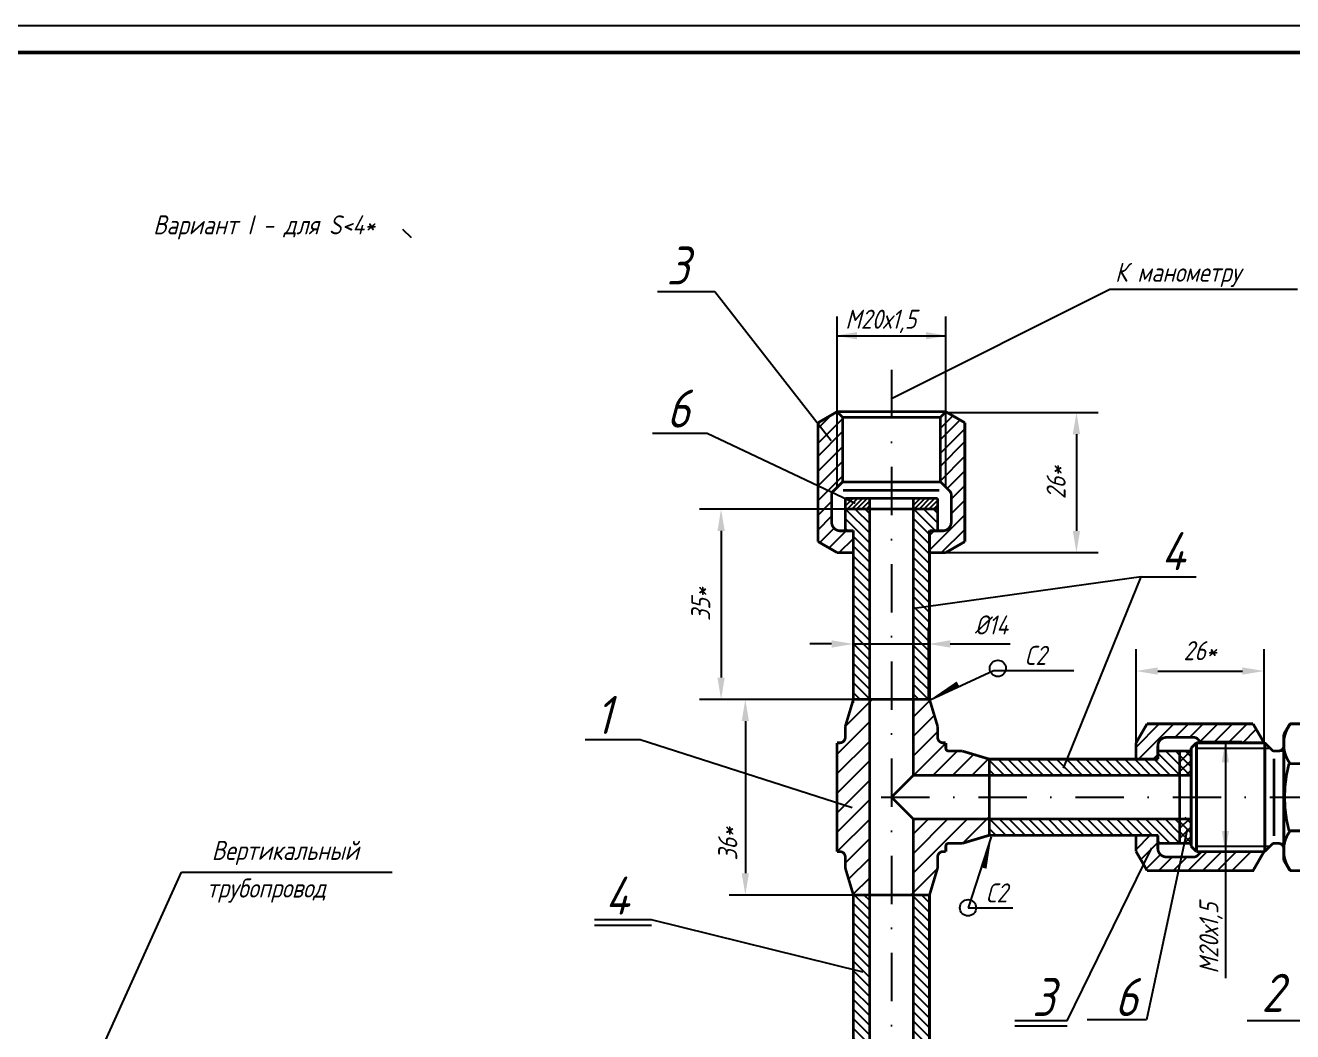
# Model space of a CAD drawing. Header units: inches. Extents: x 1065 to 7392, y 1020 to 3127.
# Drawn here: x 5594.9 to 5828, y 1675.7 to 1860.9 of the extents above; entities that cross this region are included whole.
import ezdxf
from ezdxf.enums import TextEntityAlignment as Align

# ---------------------------------------------------------------- set-up
doc = ezdxf.new("R2010")
doc.units = ezdxf.units.IN
doc.header["$LTSCALE"] = 0.7
doc.header["$MEASUREMENT"] = 0
doc.linetypes.add('DASHDOT', pattern=[25.4, 12.7, -6.35, 0, -6.35])
doc.styles.add('ROMANC', font='romanc', dxfattribs={"width": 0.8, "oblique": 15, "height": 3.5})
doc.styles.get("Standard").update_dxf_attribs({"font": 'romand.shx', "width": 0.8, "oblique": 15, "height": 3.5})
doc.dimstyles.get("Standard").update_dxf_attribs({"dimtxt": 3.5, "dimasz": 4, "dimexe": 4, "dimexo": 0, "dimgap": 2, "dimtad": 1, "dimdec": 0, "dimdsep": 46, "dimtxsty": 'Standard', "dimcen": 0.09, "dimadec": 0, "dimazin": 0, "dimtfac": 1, "dimtdec": 0, "dimtmove": 0, "dimatfit": 3, "dimfxl": 0, "dimtolj": 1, "dimtzin": 0, "dimlwd": 25, "dimlwe": 25, "dimarcsym": 0})

# ---------------------------------------------------------------- blocks, each defined once
blk = doc.blocks.new('*X140')
at = {"color": 0}
for p, q in [((659.41, 734.85), (661.46, 736.89)), ((659.41, 736.65), (659.66, 736.89)), ((661.53, 735.79), (660.44, 736.89)), ((661.53, 734), (659.41, 736.12)), ((659.41, 733.05), (661.53, 735.17)), ((661.35, 732.39), (659.41, 734.32)), ((659.55, 732.39), (659.41, 732.52)), ((660.55, 732.39), (661.53, 733.38))]:
    blk.add_line(p, q, dxfattribs=at)
blk = doc.blocks.new('*D371')
at = {"color": 0, "lineweight": 25}
for p, q in [((5764.48, 1789.63), (5792.27, 1789.63)), ((5788.27, 1785.63), (5788.27, 1767.86)), ((5764.24, 1763.86), (5792.27, 1763.86))]:
    blk.add_line(p, q, dxfattribs=at)
for points in [[(5787.6, 1785.63), (5788.94, 1785.63), (5788.27, 1789.63)], [(5787.6, 1767.86), (5788.94, 1767.86), (5788.27, 1763.86)]]:
    blk.add_solid(points, dxfattribs=at)
at = {"layer": 'DEFPOINTS', "color": 0, "lineweight": 25}
for p in [(5764.48, 1789.63), (5764.24, 1763.86), (5788.27, 1763.86)]:
    blk.add_point(p, dxfattribs=at)
at = {"color": 0, "lineweight": 25, "insert": (5784.52, 1776.74), "char_height": 3.5, "attachment_point": 5, "rotation": 90}
blk.add_mtext('\\A1;26*', dxfattribs=at)
blk = doc.blocks.new('*D372')
at = {"color": 0, "lineweight": 25}
for p, q in [((5745.74, 1771.86), (5718.9, 1771.86)), ((5722.9, 1767.86), (5722.9, 1740.86)), ((5747.24, 1736.86), (5718.9, 1736.86))]:
    blk.add_line(p, q, dxfattribs=at)
for points in [[(5722.23, 1767.86), (5723.57, 1767.86), (5722.9, 1771.86)], [(5722.23, 1740.86), (5723.57, 1740.86), (5722.9, 1736.86)]]:
    blk.add_solid(points, dxfattribs=at)
at = {"layer": 'DEFPOINTS', "color": 0, "lineweight": 25}
for p in [(5745.74, 1771.86), (5722.9, 1736.86), (5747.24, 1736.86)]:
    blk.add_point(p, dxfattribs=at)
at = {"color": 0, "lineweight": 25, "insert": (5719.15, 1754.36), "char_height": 3.5, "attachment_point": 5, "rotation": 90}
blk.add_mtext('\\A1;35*', dxfattribs=at)
blk = doc.blocks.new('*D390')
at = {"color": 0, "lineweight": 25}
for p, q in [((5799.24, 1728.09), (5799.24, 1746.07)), ((5822.79, 1728.86), (5822.79, 1746.07)), ((5803.24, 1742.07), (5818.79, 1742.07))]:
    blk.add_line(p, q, dxfattribs=at)
for points in [[(5803.24, 1742.74), (5803.24, 1741.4), (5799.24, 1742.07)], [(5818.79, 1742.74), (5818.79, 1741.4), (5822.79, 1742.07)]]:
    blk.add_solid(points, dxfattribs=at)
at = {"layer": 'DEFPOINTS', "color": 0, "lineweight": 25}
for p in [(5822.79, 1742.07), (5799.24, 1728.09), (5822.79, 1728.86)]:
    blk.add_point(p, dxfattribs=at)
at = {"color": 0, "lineweight": 25, "insert": (5811.01, 1745.82), "char_height": 3.5, "attachment_point": 5}
blk.add_mtext('\\A1;26*', dxfattribs=at)

msp = doc.modelspace()

# ---------------------------------------------------------------- hatches: boundary and pattern name
at = {"lineweight": 25}
h = msp.add_hatch(dxfattribs=at)
h.set_pattern_fill('ANSI31', color=256, scale=5, style=0)
h.set_pattern_definition([(45, (4074.829, 874.90685), (-0.44194174, 0.44194174), [])])
h.paths.add_polyline_path([(5750.24, 1773.86), (5745.74, 1773.86), (5745.74, 1771.86), (5750.24, 1771.86)])
h.paths.add_polyline_path([(5762.74, 1773.86), (5758.24, 1773.86), (5758.24, 1771.86), (5762.74, 1771.86)])
h = msp.add_hatch(dxfattribs=at)
h.set_pattern_fill('ANSI31', color=256, scale=10, angle=90, style=0)
h.set_pattern_definition([(135, (4560.1122, 818.1314), (-0.8838835, -0.8838835), [])])
h.paths.add_polyline_path([(5750.24, 1700.86), (5747.24, 1700.86), (5747.24, 1669.86), (5745.74, 1669.86), (5745.74, 1666.63), (5746.51, 1665.86), (5750.24, 1665.86)])
h.paths.add_polyline_path([(5758.24, 1665.86), (5762.74, 1665.86), (5762.74, 1669.39), (5762.27, 1669.86), (5761.24, 1669.86), (5761.24, 1700.86), (5758.24, 1700.86)])

# ---------------------------------------------------------------- linework, layer by layer
for p, q in [((5449.5, 1860.86), (6043.5, 1860.86)), ((5754.35, 1792.28), (5794.42, 1812.3)), ((5794.42, 1812.3), (5828.93, 1812.3)), ((5744.24, 1777.02), (5744.24, 1783.82)), ((5744.24, 1777.04), (5744.24, 1783.82)), ((5744.24, 1775.87), (5744.24, 1783.82)), ((5764.24, 1777.04), (5764.24, 1783.82)), ((5764.24, 1775.9), (5764.24, 1783.82)), ((5761.33, 1736.8), (5772.99, 1742.19)), ((5772.99, 1742.19), (5787.77, 1742.19)), ((5747.24, 1736.86), (5754.24, 1736.86)), ((5747.24, 1736.86), (5761.24, 1736.86)), ((5750.24, 1736.86), (5750.24, 1718.86)), ((5761.24, 1736.86), (5754.24, 1736.86)), ((5826.42, 1730.45), (5826.42, 1718.86)), ((5810.35, 1728.88), (5809.35, 1727.88)), ((5809.35, 1727.88), (5809.35, 1709.87)), ((5809.35, 1727.88), (5809.35, 1709.87)), ((5809.35, 1727.88), (5809.35, 1709.87)), ((5809.35, 1727.88), (5809.35, 1709.87)), ((5809.35, 1727.88), (5809.35, 1709.87)), ((5809.42, 1727.88), (5809.42, 1709.87)), ((5809.42, 1727.88), (5809.42, 1709.87)), ((5809.42, 1727.88), (5809.42, 1709.87)), ((5809.42, 1727.88), (5809.42, 1709.87)), ((5809.42, 1727.88), (5809.42, 1709.87)), ((5809.42, 1727.88), (5809.42, 1709.87)), ((5809.42, 1727.88), (5809.42, 1709.87)), ((5810.35, 1727.86), (5822.92, 1727.86)), ((5811.42, 1727.86), (5823.92, 1727.86)), ((5812.42, 1728.86), (5822.92, 1728.86)), ((5824.42, 1727.36), (5822.92, 1728.86)), ((5822.92, 1728.86), (5822.92, 1708.86)), ((5823.92, 1727.86), (5823.92, 1727.81)), ((5823.92, 1727.86), (5823.92, 1727.81)), ((5772.24, 1725.86), (5772.24, 1718.86)), ((5824.42, 1727.36), (5826.42, 1727.36)), ((5824.59, 1725.49), (5824.59, 1712.02)), ((5744.24, 1708.86), (5744.24, 1718.86)), ((5772.24, 1711.86), (5772.24, 1718.86)), ((5826.42, 1707.26), (5826.42, 1718.86)), ((5772.61, 1711.56), (5768.32, 1698.51)), ((5810.35, 1708.87), (5809.35, 1709.87)), ((5810.35, 1709.86), (5823.92, 1709.86)), ((5811.42, 1709.86), (5822.92, 1709.86)), ((5811.43, 1709.86), (5823.92, 1709.86)), ((5812.42, 1708.86), (5822.92, 1708.86)), ((5824.42, 1710.36), (5822.92, 1708.86)), ((5823.92, 1709.86), (5823.92, 1709.9)), ((5824.42, 1710.36), (5826.42, 1710.36)), ((5826.42, 1709.07), (5826.42, 1709.36)), ((5747.24, 1700.86), (5761.24, 1700.86)), ((5768.34, 1698.48), (5776.56, 1698.48))]:
    msp.add_line(p, q)
at = {"lineweight": 50}
msp.add_line((5469.5, 1855.86), (6038.5, 1855.86), dxfattribs=at)
at = {"lineweight": 25}
for p, q in [((5664.3, 1823.36), (5665.89, 1821.86)), ((5721.75, 1811.85), (5711.23, 1811.85)), ((5743.16, 1784.44), (5721.75, 1811.85)), ((5720.36, 1785.77), (5710.26, 1785.77)), ((5747.59, 1772.87), (5720.36, 1785.77)), ((5800.2, 1759.43), (5758.41, 1753.56)), ((5785.88, 1724.23), (5800.2, 1759.43)), ((5800.2, 1759.43), (5810.3, 1759.43)), ((5708.04, 1729.42), (5697.87, 1729.42)), ((5747.01, 1716.92), (5708.04, 1729.42)), ((5808.65, 1712.89), (5801.13, 1677.88)), ((5786.56, 1677.74), (5802.16, 1709.52)), ((5602.13, 1657.44), (5623.64, 1705.04)), ((5623.64, 1705.04), (5662.41, 1705.04)), ((5710.08, 1696.28), (5699.61, 1696.28)), ((5710.08, 1695.28), (5699.61, 1695.28)), ((5749.05, 1686.69), (5710.08, 1696.28)), ((5786.56, 1677.74), (5776.93, 1677.74)), ((5786.56, 1676.74), (5776.93, 1676.74)), ((5801.13, 1677.88), (5790.23, 1677.88)), ((5829.76, 1677.74), (5819.66, 1677.74))]:
    msp.add_line(p, q, dxfattribs=at)
at = {"color": 0, "linetype": 'ByBlock'}
for p, q in [((5744.24, 1783.82), (5744.24, 1807.31)), ((5764.24, 1783.82), (5764.24, 1807.31)), ((5744.24, 1803.76), (5764.24, 1803.76)), ((5744.24, 1775.87), (5744.24, 1783.29)), ((5747.24, 1736.21), (5747.24, 1750.05)), ((5761.04, 1736.86), (5761.04, 1750.05)), ((5743.24, 1747.05), (5739.24, 1747.05)), ((5747.24, 1747.05), (5761.04, 1747.05)), ((5765.04, 1747.05), (5769.04, 1747.05)), ((5769.04, 1747.05), (5776.07, 1747.05)), ((5747.24, 1736.86), (5724.36, 1736.86)), ((5727.36, 1732.86), (5727.36, 1704.86)), ((5811.03, 1729.11), (5818.67, 1729.11)), ((5815.67, 1729.11), (5815.67, 1708.86)), ((5811.25, 1708.86), (5818.67, 1708.86)), ((5815.67, 1708.86), (5815.67, 1685.56)), ((5747.24, 1700.86), (5724.36, 1700.86))]:
    msp.add_line(p, q, dxfattribs=at)
at = {"linetype": 'DASHDOT'}
for p, q in [((5754.24, 1797.49), (5754.24, 1350.55)), ((5752.35, 1718.86), (5915.61, 1718.86))]:
    msp.add_line(p, q, dxfattribs=at)
at = {"color": 0}
for p, q in [((5740.74, 1786.76), (5743.07, 1789.1)), ((5740.74, 1783.99), (5745.24, 1788.49)), ((5740.74, 1787.48), (5741.38, 1788.12)), ((5763.24, 1786.73), (5765.39, 1788.88)), ((5763.24, 1784.64), (5766.86, 1788.26)), ((5764.24, 1789.43), (5764.45, 1789.65)), ((5740.74, 1781.61), (5745.24, 1786.11)), ((5763.24, 1782.16), (5767.74, 1786.66)), ((5763.24, 1779.79), (5767.74, 1784.29)), ((5740.74, 1778.84), (5745.24, 1783.34)), ((5763.24, 1777.09), (5767.74, 1781.59)), ((5740.74, 1776.14), (5745.24, 1780.64)), ((5764.49, 1775.65), (5767.74, 1778.9)), ((5740.74, 1773.45), (5745.24, 1777.95)), ((5765.24, 1773.7), (5767.74, 1776.2)), ((5740.74, 1770.76), (5743.24, 1773.26)), ((5745.8, 1771.86), (5750.24, 1767.42)), ((5747.59, 1771.86), (5750.24, 1769.21)), ((5749.39, 1771.86), (5750.24, 1771.01)), ((5758.37, 1771.86), (5762.37, 1767.86)), ((5760.17, 1771.86), (5762.74, 1769.29)), ((5761.96, 1771.86), (5762.74, 1771.08)), ((5765.24, 1771.01), (5767.74, 1773.51)), ((5740.74, 1768.06), (5743.24, 1770.56)), ((5745.74, 1770.12), (5750.24, 1765.62)), ((5758.24, 1770.19), (5761.24, 1767.19)), ((5761.24, 1764.31), (5767.74, 1770.81)), ((5741.06, 1765.69), (5743.7, 1768.33)), ((5742.77, 1764.71), (5745.92, 1767.86)), ((5745.74, 1768.33), (5746.21, 1767.86)), ((5758.24, 1768.4), (5761.24, 1765.4)), ((5761.24, 1767.01), (5762.08, 1767.86)), ((5763.47, 1763.86), (5767.74, 1768.12)), ((5744.61, 1763.86), (5747.24, 1766.48)), ((5747.24, 1766.83), (5750.24, 1763.83)), ((5747.24, 1765.03), (5750.24, 1762.03)), ((5758.24, 1766.6), (5761.24, 1763.6)), ((5758.24, 1764.81), (5761.24, 1761.81)), ((5747.24, 1763.23), (5750.24, 1760.23)), ((5758.24, 1763.01), (5761.24, 1760.01)), ((5747.24, 1761.44), (5750.24, 1758.44)), ((5758.24, 1761.21), (5761.24, 1758.21)), ((5747.24, 1759.64), (5750.24, 1756.64)), ((5747.24, 1757.85), (5750.24, 1754.85)), ((5758.24, 1759.42), (5761.24, 1756.42)), ((5747.24, 1756.05), (5750.24, 1753.05)), ((5758.24, 1757.62), (5761.24, 1754.62)), ((5758.24, 1755.83), (5761.24, 1752.83)), ((5747.24, 1754.25), (5750.24, 1751.25)), ((5758.24, 1754.03), (5761.24, 1751.03)), ((5747.24, 1752.46), (5750.24, 1749.46)), ((5758.24, 1752.23), (5761.24, 1749.23)), ((5747.24, 1750.66), (5750.24, 1747.66)), ((5747.24, 1748.87), (5750.24, 1745.87)), ((5758.24, 1750.44), (5761.24, 1747.44)), ((5758.24, 1748.64), (5761.24, 1745.64)), ((5747.24, 1747.07), (5750.24, 1744.07)), ((5758.24, 1746.85), (5761.24, 1743.85)), ((5747.24, 1745.27), (5750.24, 1742.27)), ((5758.24, 1745.05), (5761.24, 1742.05)), ((5747.24, 1743.48), (5750.24, 1740.48)), ((5747.24, 1741.68), (5750.24, 1738.68)), ((5758.24, 1743.25), (5761.24, 1740.25)), ((5758.24, 1741.46), (5761.24, 1738.46)), ((5747.24, 1739.89), (5750.24, 1736.89)), ((5758.24, 1739.66), (5761.04, 1736.86)), ((5745.75, 1731.89), (5750.71, 1736.86)), ((5747.24, 1738.09), (5748.47, 1736.86)), ((5758.24, 1737.87), (5759.25, 1736.86)), ((5758.24, 1733.6), (5761.29, 1736.66)), ((5744.24, 1726.79), (5750.24, 1732.79)), ((5758.24, 1730.01), (5762.12, 1733.9)), ((5799.24, 1728.09), (5803.5, 1732.36)), ((5799.69, 1725.86), (5806.19, 1732.36)), ((5806.39, 1729.86), (5808.89, 1732.36)), ((5809.08, 1729.86), (5811.58, 1732.36)), ((5811.03, 1729.11), (5814.28, 1732.36)), ((5813.47, 1728.86), (5816.97, 1732.36)), ((5816.16, 1728.86), (5819.66, 1732.36)), ((5758.24, 1726.42), (5762.74, 1730.92)), ((5818.85, 1728.86), (5821.35, 1731.35)), ((5744.24, 1723.19), (5750.24, 1729.19)), ((5758.27, 1722.86), (5764.24, 1728.83)), ((5818.86, 1728.86), (5819.08, 1729.08)), ((5744.24, 1719.6), (5750.24, 1725.6)), ((5761.86, 1722.86), (5766.36, 1727.36)), ((5765.45, 1722.86), (5769.32, 1726.73)), ((5769.04, 1722.86), (5772.09, 1725.9)), ((5775.04, 1722.86), (5772.24, 1725.66)), ((5776.84, 1722.86), (5773.84, 1725.86)), ((5778.63, 1722.86), (5775.63, 1725.86)), ((5780.43, 1722.86), (5777.43, 1725.86)), ((5782.23, 1722.86), (5779.23, 1725.86)), ((5784.02, 1722.86), (5781.02, 1725.86)), ((5785.82, 1722.86), (5782.82, 1725.86)), ((5787.61, 1722.86), (5784.61, 1725.86)), ((5789.41, 1722.86), (5786.41, 1725.86)), ((5791.21, 1722.86), (5788.21, 1725.86)), ((5793, 1722.86), (5790, 1725.86)), ((5794.8, 1722.86), (5791.8, 1725.86)), ((5796.59, 1722.86), (5793.59, 1725.86)), ((5798.39, 1722.86), (5795.39, 1725.86)), ((5800.19, 1722.86), (5797.19, 1725.86)), ((5801.98, 1722.86), (5798.98, 1725.86)), ((5803.78, 1722.86), (5800.78, 1725.86)), ((5802.39, 1725.86), (5803.24, 1726.7)), ((5805.57, 1722.86), (5802.57, 1725.86)), ((5807.24, 1722.99), (5803.24, 1726.99)), ((5807.24, 1724.79), (5804.67, 1727.36)), ((5807.24, 1726.58), (5806.46, 1727.36)), ((5773.25, 1722.86), (5772.24, 1723.87)), ((5744.24, 1716.01), (5750.24, 1722.01)), ((5744.24, 1712.42), (5750.24, 1718.42)), ((5744.27, 1708.86), (5750.24, 1714.83)), ((5758.24, 1704.87), (5768.23, 1714.86)), ((5758.24, 1712.05), (5761.04, 1714.86)), ((5758.24, 1708.46), (5764.63, 1714.86)), ((5767.35, 1710.39), (5771.82, 1714.86)), ((5771.82, 1714.86), (5772.24, 1715.27)), ((5775.27, 1711.86), (5772.27, 1714.86)), ((5777.06, 1711.86), (5774.06, 1714.86)), ((5778.86, 1711.86), (5775.86, 1714.86)), ((5780.65, 1711.86), (5777.65, 1714.86)), ((5782.45, 1711.86), (5779.45, 1714.86)), ((5784.25, 1711.86), (5781.25, 1714.86)), ((5786.04, 1711.86), (5783.04, 1714.86)), ((5787.84, 1711.86), (5784.84, 1714.86)), ((5789.63, 1711.86), (5786.63, 1714.86)), ((5791.43, 1711.86), (5788.43, 1714.86)), ((5793.23, 1711.86), (5790.23, 1714.86)), ((5795.02, 1711.86), (5792.02, 1714.86)), ((5796.82, 1711.86), (5793.82, 1714.86)), ((5798.61, 1711.86), (5795.61, 1714.86)), ((5800.41, 1711.86), (5797.41, 1714.86)), ((5802.21, 1711.86), (5799.21, 1714.86)), ((5805.5, 1710.36), (5801, 1714.86)), ((5807.24, 1710.42), (5802.8, 1714.86)), ((5807.24, 1712.21), (5804.59, 1714.86)), ((5807.24, 1714.01), (5806.39, 1714.86)), ((5745.74, 1706.73), (5750.24, 1711.23)), ((5773.47, 1711.86), (5772.24, 1713.09)), ((5799.24, 1709.23), (5801.86, 1711.86)), ((5800.09, 1707.39), (5803.24, 1710.54)), ((5803.71, 1710.36), (5803.24, 1710.83)), ((5808.83, 1705.36), (5812.33, 1708.86)), ((5811.52, 1705.36), (5815.02, 1708.86)), ((5814.22, 1705.36), (5817.72, 1708.86)), ((5816.91, 1705.36), (5820.41, 1708.86)), ((5746.36, 1703.77), (5750.24, 1707.64)), ((5801.07, 1705.68), (5803.71, 1708.32)), ((5803.44, 1705.36), (5805.94, 1707.86)), ((5806.14, 1705.36), (5808.64, 1707.86)), ((5758.24, 1701.27), (5762.7, 1705.74)), ((5747.19, 1701.01), (5750.24, 1704.05)), ((5757.82, 1700.86), (5758.24, 1701.27))]:
    msp.add_line(p, q, dxfattribs=at)
at = {"linetype": 'Continuous'}
msp.add_line((5810.35, 1728.88), (5810.35, 1708.86), dxfattribs=at)
at = {"const_width": 0.5}
for points in [[(5744.39, 1789.86), (5740.74, 1787.75)], [(5744.24, 1789.77), (5764.24, 1789.77)], [(5744.24, 1789.77), (5745.24, 1788.77)], [(5745.24, 1788.77), (5763.24, 1788.77)], [(5745.24, 1776.87), (5745.24, 1788.77)], [(5764.24, 1789.77), (5763.24, 1788.77)], [(5763.24, 1776.87), (5763.24, 1788.77)], [(5764.09, 1789.86), (5767.74, 1787.75)], [(5740.74, 1765.88), (5740.74, 1787.75)], [(5767.74, 1765.88), (5767.74, 1787.75)], [(5743.53, 1775.16), (5745.24, 1776.87)], [(5745.24, 1776.87), (5763.27, 1776.87)], [(5764.94, 1775.2), (5763.24, 1776.9)], [(5743.24, 1769.46), (5743.24, 1774.49)], [(5745.35, 1775.31), (5763.07, 1775.31)], [(5762.74, 1773.86), (5745.74, 1773.86)], [(5745.74, 1767.86), (5745.74, 1773.86)], [(5750.24, 1736.86), (5750.24, 1773.86)], [(5758.24, 1736.86), (5758.24, 1773.86)], [(5762.74, 1767.86), (5762.74, 1773.86)], [(5765.24, 1769.46), (5765.24, 1774.49)], [(5762.74, 1771.86), (5745.74, 1771.86)], [(5747.24, 1767.86), (5744.84, 1767.86)], [(5747.24, 1767.86), (5745.74, 1767.86)], [(5747.24, 1736.86), (5747.24, 1767.97)], [(5761.24, 1736.86), (5761.24, 1767.97)], [(5763.64, 1767.86), (5761.24, 1767.86)], [(5762.74, 1767.86), (5761.24, 1767.86)], [(5744.25, 1763.86), (5740.74, 1765.88)], [(5764.24, 1763.86), (5767.74, 1765.88)], [(5747.24, 1763.86), (5744.25, 1763.86)], [(5764.24, 1763.86), (5761.24, 1763.86)], [(5747.24, 1736.86), (5745.74, 1731.86)], [(5747.24, 1736.86), (5761.24, 1736.86)], [(5747.24, 1736.86), (5761.24, 1736.86)], [(5747.24, 1736.86), (5761.24, 1736.86)], [(5747.24, 1736.86), (5761.24, 1736.86)], [(5747.24, 1736.86), (5761.24, 1736.86)], [(5761.24, 1736.86), (5747.24, 1736.86)], [(5750.24, 1700.86), (5750.24, 1736.86)], [(5758.24, 1736.86), (5758.24, 1722.86)], [(5761.24, 1736.86), (5762.74, 1731.86)], [(5799.24, 1728.86), (5801.26, 1732.36)], [(5801.26, 1732.36), (5820.76, 1732.36)], [(5822.87, 1728.71), (5820.76, 1732.36)], [(5826.42, 1730.45), (5827.52, 1732.36)], [(5827.52, 1732.36), (5834.32, 1732.36)], [(5745.74, 1731.86), (5745.74, 1729.86)], [(5762.74, 1731.86), (5762.74, 1729.86)], [(5804.84, 1729.86), (5809.87, 1729.86)], [(5810.57, 1729.56), (5811.28, 1728.86)], [(5826.42, 1718.86), (5826.42, 1730.45)], [(5744.24, 1728.86), (5744.24, 1708.86)], [(5744.24, 1728.86), (5744.74, 1728.86)], [(5763.74, 1728.86), (5764.24, 1728.86)], [(5764.24, 1728.86), (5764.24, 1727.86)], [(5764.74, 1727.36), (5767.24, 1727.36)], [(5772.24, 1725.86), (5767.24, 1727.36)], [(5799.24, 1728.86), (5799.24, 1725.86)], [(5803.24, 1728.26), (5803.24, 1725.86)], [(5803.24, 1727.36), (5809.35, 1727.36)], [(5803.24, 1727.36), (5803.24, 1725.86)], [(5807.24, 1727.36), (5807.24, 1710.36)], [(5810.33, 1728.86), (5809.35, 1727.88)], [(5809.35, 1727.88), (5809.35, 1709.87)], [(5810.35, 1728.86), (5822.92, 1728.86)], [(5824.27, 1727.5), (5822.92, 1728.86)], [(5822.92, 1728.86), (5822.92, 1718.86)], [(5824.63, 1727.36), (5825.42, 1727.36)], [(5772.24, 1725.86), (5772.24, 1711.86)], [(5772.24, 1725.86), (5803.35, 1725.86)], [(5772.24, 1725.86), (5772.24, 1711.86)], [(5824.59, 1725.97), (5824.59, 1718.86)], [(5827.37, 1725.04), (5834.47, 1725.04)], [(5758.24, 1722.86), (5754.24, 1718.86)], [(5758.24, 1722.86), (5772.24, 1722.86)], [(5772.24, 1722.86), (5809.35, 1722.86)], [(5754.24, 1718.86), (5758.24, 1714.86)], [(5822.92, 1708.86), (5822.92, 1718.86)], [(5824.59, 1711.74), (5824.59, 1718.86)], [(5826.42, 1718.86), (5826.42, 1707.26)], [(5758.24, 1700.86), (5758.24, 1714.86)], [(5758.24, 1714.86), (5772.24, 1714.86)], [(5772.24, 1714.86), (5809.35, 1714.86)], [(5772.24, 1711.86), (5767.24, 1710.36)], [(5772.24, 1711.86), (5803.35, 1711.86)], [(5799.24, 1711.86), (5799.24, 1708.87)], [(5803.24, 1711.86), (5803.24, 1710.36)], [(5803.24, 1711.86), (5803.24, 1709.46)], [(5827.37, 1712.67), (5834.47, 1712.67)], [(5744.24, 1708.86), (5744.74, 1708.86)], [(5763.74, 1708.86), (5764.24, 1708.86)], [(5764.24, 1708.86), (5764.24, 1709.86)], [(5764.74, 1710.36), (5767.24, 1710.36)], [(5799.24, 1708.87), (5801.26, 1705.36)], [(5803.24, 1710.36), (5809.35, 1710.36)], [(5810.35, 1708.87), (5809.35, 1709.87)], [(5810.33, 1708.86), (5809.35, 1709.83)], [(5810.35, 1708.86), (5822.92, 1708.86)], [(5810.54, 1708.15), (5811.25, 1708.86)], [(5812.4, 1708.86), (5822.92, 1708.86)], [(5822.87, 1709.01), (5820.76, 1705.36)], [(5824.27, 1710.21), (5822.92, 1708.86)], [(5824.27, 1710.21), (5822.92, 1708.86)], [(5824.63, 1710.36), (5825.42, 1710.36)], [(5824.63, 1710.36), (5825.42, 1710.36)], [(5826.42, 1707.26), (5826.42, 1709.36)], [(5745.74, 1705.86), (5745.74, 1707.86)], [(5762.74, 1705.86), (5762.74, 1707.86)], [(5804.84, 1707.86), (5809.87, 1707.86)], [(5826.42, 1707.26), (5827.52, 1705.36)], [(5826.42, 1707.26), (5827.52, 1705.36)], [(5747.24, 1700.86), (5745.74, 1705.86)], [(5761.24, 1700.86), (5762.74, 1705.86)], [(5801.26, 1705.36), (5820.92, 1705.36)], [(5827.52, 1705.36), (5834.32, 1705.36)], [(5827.52, 1705.36), (5834.32, 1705.36)], [(5747.24, 1700.86), (5761.24, 1700.86)], [(5747.24, 1700.86), (5747.24, 1669.74)], [(5750.24, 1700.86), (5750.24, 1663.74)], [(5758.24, 1700.86), (5758.24, 1663.74)], [(5761.24, 1700.86), (5761.24, 1669.74)]]:
    msp.add_lwpolyline(points, dxfattribs=at)
for points in [[(5743.24, 1774.49, -0.198912), (5743.53, 1775.2, -0.198912)], [(5764.94, 1775.2, -0.198912), (5765.24, 1774.49, -0.198912)], [(5744.84, 1767.86, -0.414214), (5743.24, 1769.46, -0.414214)], [(5765.24, 1769.46, -0.414214), (5763.64, 1767.86, -0.414214)], [(5827.67, 1732.36, 0.337742), (5827.58, 1725.04, 0.337742)], [(5744.74, 1728.86, 0.414214), (5745.74, 1729.86, 0.414214)], [(5762.74, 1729.86, 0.414214), (5763.74, 1728.86, 0.414214)], [(5804.84, 1729.86, 0.414214), (5803.24, 1728.26, 0.414214)], [(5810.57, 1729.56, 0.198912), (5809.87, 1729.86, 0.198912)], [(5764.24, 1727.86, 0.414214), (5764.74, 1727.36, 0.414214)], [(5824.27, 1727.5, 0.198912), (5824.63, 1727.36, 0.198912)], [(5825.42, 1727.36, 0.414214), (5826.42, 1728.36, 0.414214)], [(5827.37, 1725.04, 0.065251), (5826.56, 1718.86, 0.065251)], [(5827.37, 1712.67, -0.065251), (5826.56, 1718.86, -0.065251)], [(5827.67, 1705.36, -0.337742), (5827.58, 1712.67, -0.337742)], [(5745.74, 1707.86, 0.414214), (5744.74, 1708.86, 0.414214)], [(5763.74, 1708.86, 0.414214), (5762.74, 1707.86, 0.414214)], [(5764.74, 1710.36, 0.414214), (5764.24, 1709.86, 0.414214)], [(5803.24, 1709.46, 0.414214), (5804.84, 1707.86, 0.414214)], [(5824.27, 1710.21, -0.198912), (5824.63, 1710.36, -0.198912)], [(5824.63, 1710.36, 0.198912), (5824.27, 1710.21, 0.198912)], [(5825.42, 1710.36, -0.414214), (5826.42, 1709.36, -0.414214)], [(5826.42, 1709.36, 0.414214), (5825.42, 1710.36, 0.414214)], [(5809.87, 1707.86, 0.198912), (5810.57, 1708.15, 0.198912)]]:
    msp.add_lwpolyline(points, format="xyb", dxfattribs=at)
for points in [[(5761.33, 1736.8, 0, 1, 0), (5766.47, 1739.71, 1, 1, 0)], [(5772.61, 1711.56, 0, 1, 0), (5771.24, 1705.82, 1, 1, 0)]]:
    msp.add_lwpolyline(points, format="xyseb")
at = {"linetype": 'Continuous', "const_width": 0.5}
for points in [[(5810.35, 1728.86), (5810.35, 1718.87)], [(5810.35, 1708.86), (5810.35, 1718.85)]]:
    msp.add_lwpolyline(points, dxfattribs=at)
for centre in [(5773.81, 1742.56), (5768.32, 1698.51)]:
    msp.add_circle(centre, 1.5)
at = {"color": 0, "linetype": 'ByBlock'}
for points in [[(5747.9, 1804.43), (5747.9, 1803.09), (5743.9, 1803.76)], [(5760.57, 1804.43), (5760.57, 1803.09), (5764.57, 1803.76)], [(5743.24, 1747.72), (5743.24, 1746.38), (5747.24, 1747.05)], [(5765.04, 1747.72), (5765.04, 1746.38), (5761.04, 1747.05)], [(5726.69, 1732.86), (5728.03, 1732.86), (5727.36, 1736.86)], [(5815, 1725.25), (5816.33, 1725.25), (5815.67, 1729.25)], [(5815, 1712.63), (5816.33, 1712.63), (5815.67, 1708.63)], [(5726.69, 1704.86), (5728.03, 1704.86), (5727.36, 1700.86)]]:
    msp.add_solid(points, dxfattribs=at)
at = {"layer": 'DEFPOINTS', "color": 0, "linetype": 'ByBlock'}
for p in [(5764.24, 1796.33), (5744.24, 1789.77), (5754.24, 1789.77), (5764.24, 1789.77), (5744.24, 1780.29), (5744.24, 1775.87), (5764.49, 1775.65), (5761.04, 1747.05), (5747.24, 1736.86), (5747.24, 1736.86), (5747.24, 1736.86), (5747.24, 1736.86), (5747.24, 1736.86), (5750.24, 1736.86), (5750.24, 1736.86), (5758.24, 1736.86), (5758.24, 1736.86), (5761.04, 1736.86), (5761.24, 1736.86), (5761.24, 1736.86), (5761.24, 1736.86), (5761.24, 1736.86), (5747.24, 1736.21), (5745.75, 1731.89), (5745.75, 1731.89), (5762.74, 1731.86), (5763.1, 1729.09), (5764.24, 1728.83), (5764.42, 1727.47), (5764.74, 1727.86), (5809.35, 1727.88), (5809.35, 1727.88), (5811.03, 1729.11), (5826.42, 1728.01), (5767.24, 1727.36), (5772.24, 1725.86), (5772.24, 1722.86), (5744.24, 1718.86), (5810.15, 1718.86), (5810.15, 1718.86), (5772.24, 1714.86), (5809.35, 1714.06), (5810.15, 1714.86), (5772.24, 1711.86), (5764.24, 1708.86), (5767.35, 1710.39), (5809.35, 1709.83), (5809.35, 1709.83), (5809.36, 1709.86), (5811.25, 1708.86), (5815.67, 1708.86), (5826.42, 1709.7), (5762.95, 1708.47), (5763.74, 1707.86), (5745.74, 1705.86), (5727.36, 1700.86), (5747.24, 1700.86), (5764.99, 1700.86)]:
    msp.add_point(p, dxfattribs=at)

# ---------------------------------------------------------------- block references
for p in [(5147.82, 990.47), (5147.82, 978.24)]:
    msp.add_blockref('*X140', p)

# ---------------------------------------------------------------- texts
at = {"color": 0, "linetype": 'ByBlock', "style": 'ROMANC', "oblique": 15, "width": 0.8}
msp.add_text('%%C14', height=3.5, dxfattribs=at).set_placement((5772.61, 1750.55), align=Align.MIDDLE_CENTER)
msp.add_text('36*', height=3.5, rotation=90, dxfattribs=at).set_placement((5724.12, 1710.27), align=Align.MIDDLE_CENTER)
at = {"lineweight": 25, "char_height": 3.5, "attachment_point": 1}
for s, insert, width in [('Вариант I - для S<4*', (5618.43, 1825.91), 62.4197), ('К манометру', (5795.37, 1817.18), 44.6012), ('М20х1,5', (5745.75, 1808.55), 35.6639), ('С2', (5778.76, 1746.7), 15.4142), ('Вертикальный  ', (5629.21, 1710.82), 77.5752), ('трубопровод', (5628.27, 1703.89), 77.5752), ('С2', (5771.6, 1703), 15.4142)]:
    msp.add_mtext(s, dxfattribs=dict(at, insert=insert, width=width))
at = {"lineweight": 35, "char_height": 7, "width": 25.8231, "attachment_point": 1}
for s, insert in [('3', (5712.88, 1820.17)), ('6', (5712.88, 1793.86)), ('4', (5803.84, 1767.62)), ('1', (5699.8, 1737.49)), ('4', (5701.55, 1704.25)), ('3', (5780.12, 1685.59)), ('6', (5795.29, 1685.59)), ('2', (5822.32, 1686.37))]:
    msp.add_mtext(s, dxfattribs=dict(at, insert=insert))
at = {"lineweight": 25, "insert": (5810.88, 1686.39), "char_height": 3.5, "width": 34.3225, "attachment_point": 1, "rotation": 90}
msp.add_mtext('М20х1,5', dxfattribs=at)

# ---------------------------------------------------------------- dimensions: what is measured, and where the dimension line sits
at = {"lineweight": 25}
for base, p1, p2, text, picture, middle in [((5788.27, 1763.86), (5764.48, 1789.63), (5764.24, 1763.86), '26*', '*D371', (5784.52, 1776.74)), ((5722.9, 1736.86), (5745.74, 1771.86), (5747.24, 1736.86), '35*', '*D372', (5719.15, 1754.36))]:
    dim = msp.add_linear_dim(base=base, p1=p1, p2=p2, angle=90, text=text, dimstyle='Standard', dxfattribs=at)
    dim.commit()
    dim.dimension.update_dxf_attribs({"geometry": picture, "text_midpoint": middle})
dim = msp.add_linear_dim(base=(5822.79, 1742.07), p1=(5799.24, 1728.09), p2=(5822.79, 1728.86), text='26*', dimstyle='Standard', dxfattribs=at)
dim.commit()
dim.dimension.update_dxf_attribs({"geometry": '*D390', "text_midpoint": (5811.01, 1745.82)})

doc.saveas('drawing.dxf')
